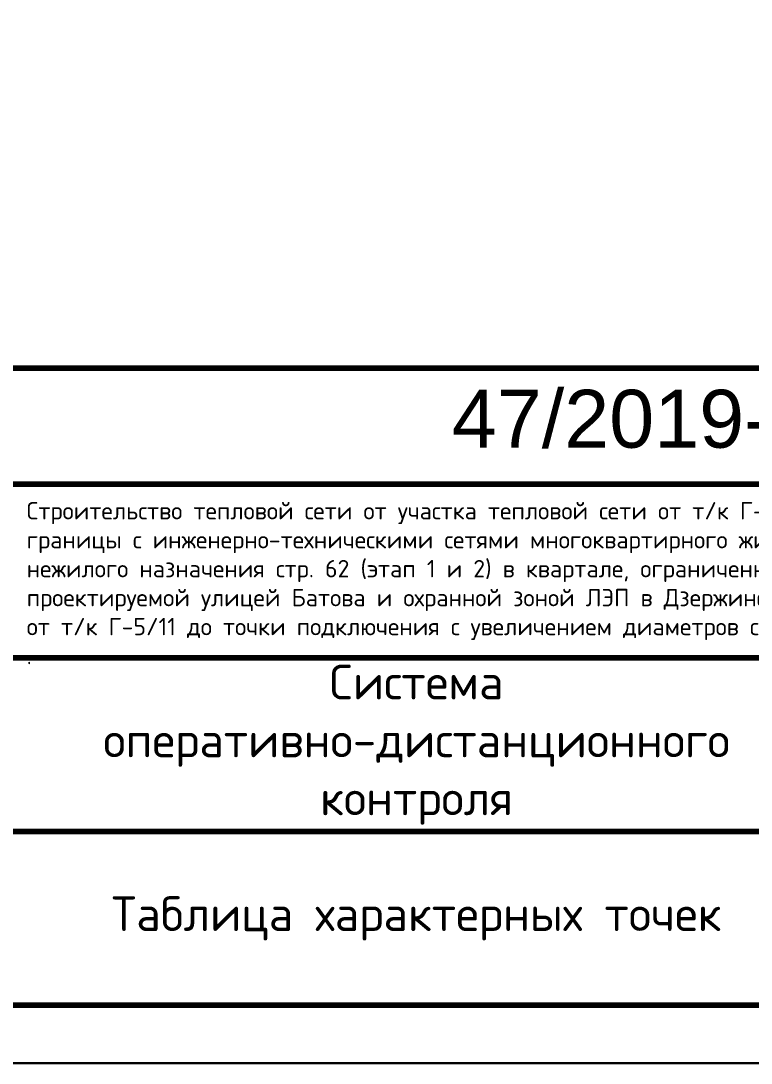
# Model space of a CAD drawing. Header units: millimetres. Extents: x -112426 to 6776, y 1218 to 38707.
# Drawn here: x 3714.1 to 3777.2, y 1401.2 to 1491.2 of the extents above; entities that cross this region are included whole.
import ezdxf

# ---------------------------------------------------------------- set-up
doc = ezdxf.new("R2010")
doc.units = ezdxf.units.MM
doc.styles.add('-ISOCPEUR-', font='isocpeur.TTF')
doc.styles.get("Standard").update_dxf_attribs({"font": 'arial.ttf'})

msp = doc.modelspace()

# ---------------------------------------------------------------- linework, layer by layer
msp.add_line((1042.939, 1401.16), (6319.699, 1401.16))
msp.add_lwpolyline([(3541.303, 1821.16), (3838.303, 1821.16), (3838.303, 1401.16), (3541.303, 1401.16)], close=True)
at = {"const_width": 0.5}
msp.add_lwpolyline([(3561.303, 1816.16), (3833.303, 1816.16), (3833.303, 1406.16), (3561.303, 1406.16)], close=True, dxfattribs=at)
for points in [[(3648.303, 1406.16), (3648.303, 1461.16), (3833.303, 1461.16)], [(3713.303, 1451.16), (3833.303, 1451.16)], [(3648.303, 1436.16), (3833.303, 1436.16)], [(3713.303, 1421.16), (3833.303, 1421.16)]]:
    msp.add_lwpolyline(points, dxfattribs=at)

# ---------------------------------------------------------------- texts
at = {"insert": (3751.346, 1459.299), "char_height": 5, "width": 38.3472, "attachment_point": 1}
msp.add_mtext('47/2019-СОДК', dxfattribs=at)
at = {"style": '-ISOCPEUR-'}
for s, insert, char_height, width, attachment_point in [('Строительство тепловой сети от участка тепловой сети от т/к Г-5/11 до жилого дома 2-ой Брагинский пр., 10 до \\Pграницы с инженерно-техническими сетями многоквартирного жилого дома со встроенно-пристроенными помещениями \\Pнежилого назначения стр. 62 (этап 1 и 2) в квартале, ограниченном Тутаевским шоссе, проектируемой улицей Панина, \\Pпроектируемой улицей Батова и охранной зоной ЛЭП в Дзержинском районе г. Ярославля. Реконструкция тепловой сети \\Pот т/к Г-5/11 до точки подключения с увеличением диаметров с 2Ду125 на 2Ду150, связанная с подключением объекта\\P.', (3714.639, 1449.607), 1.5, 121.09165, 1), ('Система оперативно-дистанционного контроля ', (3748.303, 1428.66), 3, 70, 5), ('Таблица характерных точек', (3748.303, 1413.66), 3, 70, 5)]:
    msp.add_mtext(s, dxfattribs=dict(at, insert=insert, char_height=char_height, width=width, attachment_point=attachment_point))

doc.saveas('drawing.dxf')
